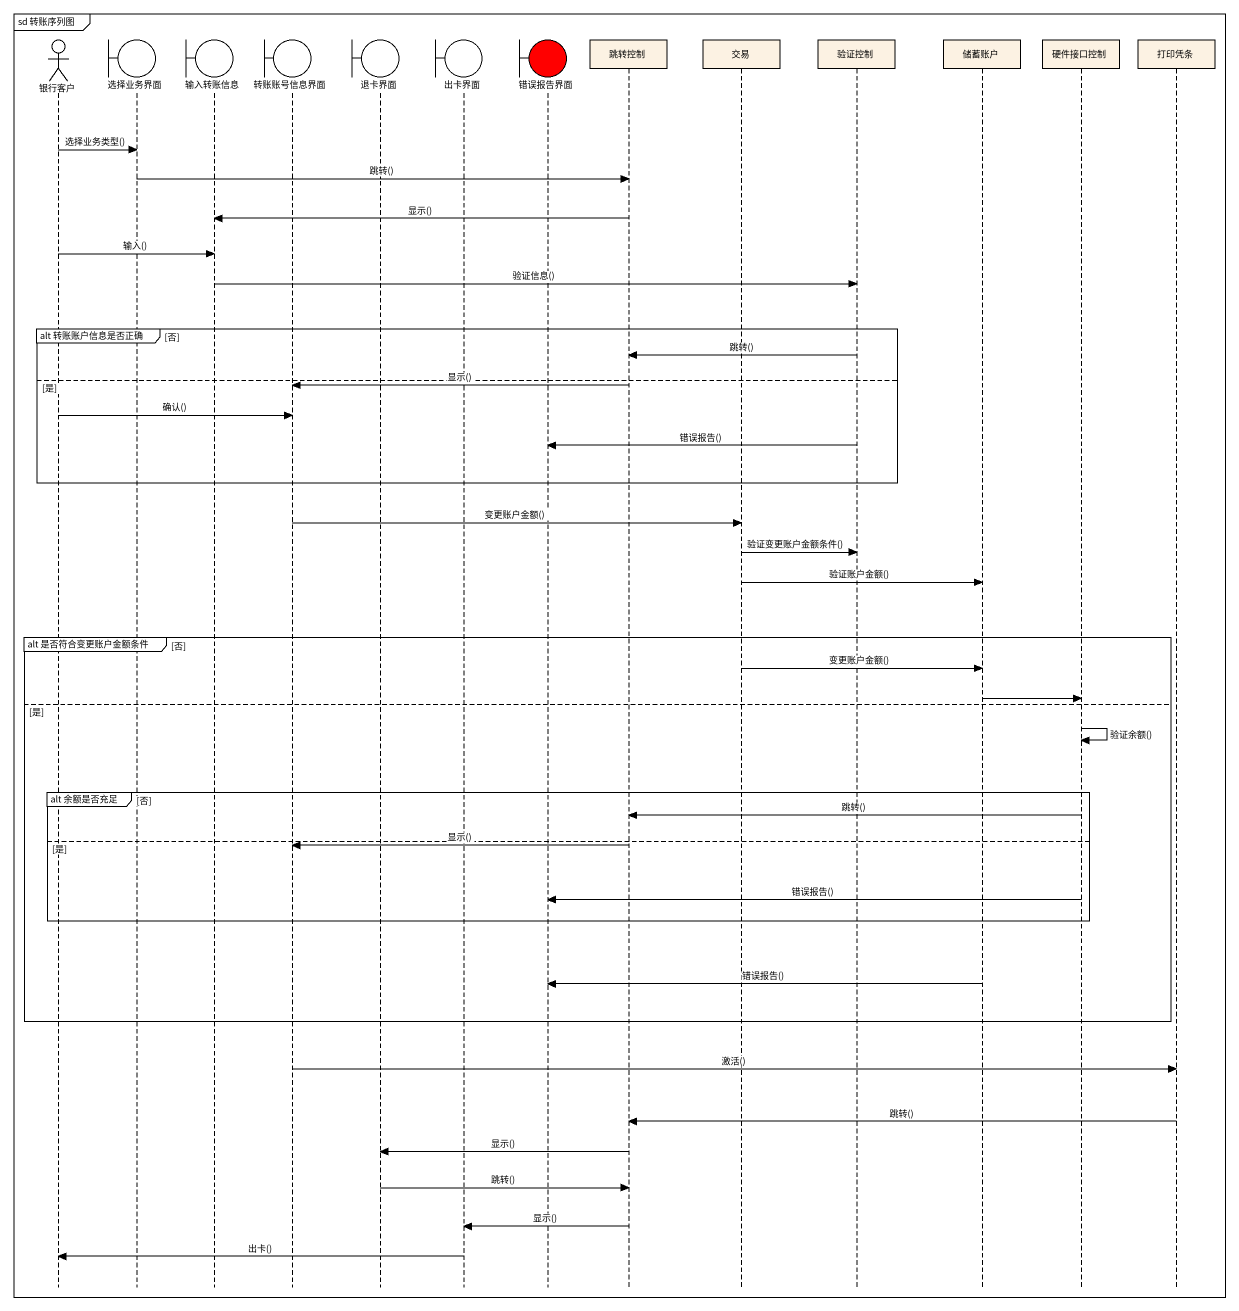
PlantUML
@startuml
mainframe sd 转账序列图
hide footbox
actor 银行客户
boundary 选择业务界面
boundary 输入转账信息
boundary 转账账号信息界面
boundary 退卡界面
boundary 出卡界面
boundary 错误报告界面 #FF0000
participant 跳转控制
participant 交易
participant 验证控制
participant 储蓄账户
participant 硬件接口控制
participant 打印凭条

银行客户 -> 选择业务界面 : 选择业务类型()
选择业务界面 -> 跳转控制 : 跳转()
跳转控制 -> 输入转账信息 : 显示()
银行客户 -> 输入转账信息 : 输入()
输入转账信息 -> 验证控制 : 验证信息()
group alt 转账账户信息是否正确 [否]
  验证控制 -> 跳转控制 : 跳转()
else 是
  跳转控制 -> 转账账号信息界面 : 显示()
  银行客户 -> 转账账号信息界面 : 确认()
  验证控制 -> 错误报告界面 : 错误报告()
end
转账账号信息界面 -> 交易 : 变更账户金额()
交易 -> 验证控制 : 验证变更账户金额条件()
交易 -> 储蓄账户 : 验证账户金额()
group alt 是否符合变更账户金额条件 [否]
  交易 -> 储蓄账户 : 变更账户金额()
  储蓄账户 -> 硬件接口控制
else 是
  硬件接口控制 -> 硬件接口控制 : 验证余额()
  group alt 余额是否充足 [否]
    硬件接口控制 -> 跳转控制 : 跳转()
  else 是
    跳转控制 -> 转账账号信息界面 : 显示()
    硬件接口控制 -> 错误报告界面 : 错误报告()
  end
  储蓄账户 -> 错误报告界面 : 错误报告()
end
转账账号信息界面 -> 打印凭条 : 激活()
打印凭条 -> 跳转控制 : 跳转()
跳转控制 -> 退卡界面 : 显示()
退卡界面 -> 跳转控制 : 跳转()
跳转控制 -> 出卡界面 : 显示()
出卡界面 -> 银行客户 : 出卡()
@enduml
